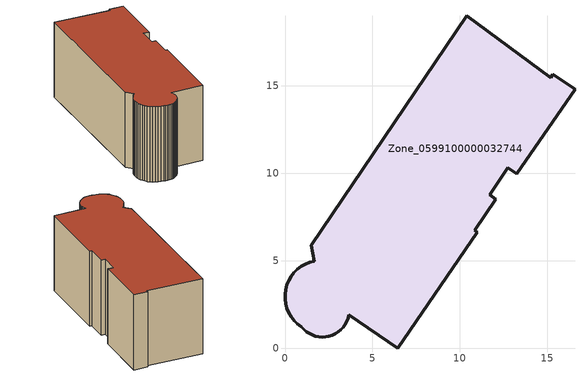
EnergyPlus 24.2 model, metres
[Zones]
Zone_0599100000032744
 floor ground (C_G): 15.3,15.67 16.58,14.82 13.26,9.97 12.74,10.32 11.7,8.79 12.05,8.52 10.84,6.75 11,6.64 6.45,0 3.65,1.92 3.6,1.73 3.54,1.55 3.44,1.37 3.33,1.21 3.2,1.07 3.04,0.94 2.88,0.84 2.7,0.75 2.52,0.69 2.32,0.66 2.13,0.65 1.93,0.66 1.74,0.7 1.55,0.76 1.38,0.85 1.21,0.96 1.06,1.08 0.93,1.23 0.71,1.39 0.52,1.58 0.35,1.8 0.21,2.03 0.11,2.29 0.04,2.55 0,2.82 0,3.09 0.03,3.36 0.1,3.62 0.21,3.88 0.34,4.11 0.51,4.33 0.7,4.52 0.92,4.68 1.16,4.82 1.41,4.92 1.67,4.99 1.49,5.88 10.38,19.02 15.19,15.46 z0
 wall outside (C_F): 0,3.09 0,2.82 0.04,2.55 0.11,2.29 0.21,2.03 0.35,1.8 0.52,1.58 0.71,1.39 0.93,1.23 1.06,1.08 1.21,0.96 1.38,0.85 1.55,0.76 1.74,0.7 1.93,0.66 2.13,0.65 2.32,0.66 2.52,0.69 2.7,0.75 2.88,0.84 3.04,0.94 3.2,1.07 3.33,1.21 3.44,1.37 3.54,1.55 3.6,1.73 3.65,1.92 6.45,0 11,6.64 10.84,6.75 12.05,8.52 11.7,8.79 12.74,10.32 13.26,9.97 16.58,14.82 15.3,15.67 15.19,15.46 10.38,19.02 1.49,5.88 1.67,4.99 1.41,4.92 1.16,4.82 0.92,4.68 0.7,4.52 0.51,4.33 0.34,4.11 0.21,3.88 0.1,3.62 0.03,3.36 0,3.09 z0:8.37
 roof outside (C_R): 15.19,15.46 10.38,19.02 1.49,5.88 1.67,4.99 1.41,4.92 1.16,4.82 0.92,4.68 0.7,4.52 0.51,4.33 0.34,4.11 0.21,3.88 0.1,3.62 0.03,3.36 0,3.09 0,2.82 0.04,2.55 0.11,2.29 0.21,2.03 0.35,1.8 0.52,1.58 0.71,1.39 0.93,1.23 1.06,1.08 1.21,0.96 1.38,0.85 1.55,0.76 1.74,0.7 1.93,0.66 2.13,0.65 2.32,0.66 2.52,0.69 2.7,0.75 2.88,0.84 3.04,0.94 3.2,1.07 3.33,1.21 3.44,1.37 3.54,1.55 3.6,1.73 3.65,1.92 6.45,0 11,6.64 10.84,6.75 12.05,8.52 11.7,8.79 12.74,10.32 13.26,9.97 16.58,14.82 15.3,15.67 z8.37
[BUILDING]
Pand.0599100000032744: North Axis=0; Terrain=City; Loads Convergence Tolerance Value=0.04; Temperature Convergence Tolerance Value=0.4; Solar Distribution=FullExterior; Maximum Number of Warmup Days=25; Minimum Number of Warmup Days=1
[Site:Location]
Rotterdam.The.Hague.AP_ZH_NLD Design_Conditions: Latitude=51.96; Longitude=4.45; Time Zone=1; Elevation=-4.5
[SITE:GROUNDTEMPERATURE:BUILDINGSURFACE]
18, 18, 18, 18, 18, 18, 18, 18, 18, 18, 18, 18
[MATERIAL] Thermal Absorptance=0.9; Solar Absorptance=0.7; Visible Absorptance=0.7
Name | Roughness | Thickness | Conductivity | Density | Specific Heat
G.D.1975-1991 | MediumSmooth | 0.15 | 0.288461 | 540 | 1210
F.D.1975-1991 | Rough | 0.3 | 0.230769 | 1920 | 840
R.D.1975-1991 | MediumRough | 0.2 | 0.153846 | 1500 | 1000
[CONSTRUCTION]
C_G: G.D.1975-1991
C_F: F.D.1975-1991
C_R: R.D.1975-1991
[ZONE]
Zone_0599100000032744: Type=1; Multiplier=1; Ceiling Height=Autocalculate; Volume=Autocalculate; Floor Area=autocalculate; Part of Total Floor Area=Yes
[ZONEINFILTRATION:DESIGNFLOWRATE]
Infil_Zone_0599100000032744: Zone or ZoneList or Space or SpaceList=Zone_0599100000032744; Schedule=AlwaysOn; Design Flow Rate Calculation Method=Flow/Area; Flow Rate per Floor Area=0.0042; Constant Term Coefficient=1; Temperature Term Coefficient=0; Velocity Term Coefficient=0; Velocity Squared Term Coefficient=0
[HVACTEMPLATE:ZONE:IDEALLOADSAIRSYSTEM]
Zone_0599100000032744: Maximum Heating Supply Air Temperature=50; Minimum Cooling Supply Air Temperature=13; Maximum Heating Supply Air Humidity Ratio=0.0156; Minimum Cooling Supply Air Humidity Ratio=0.0077; Heating Limit=NoLimit; Cooling Limit=NoLimit; Dehumidification Control Type=ConstantSensibleHeatRatio; Cooling Sensible Heat Ratio=0.7; Dehumidification Setpoint=60; Humidification Control Type=None; Humidification Setpoint=30; Outdoor Air Method=None; Outdoor Air Flow Rate per Person=0.00944; Outdoor Air Flow Rate per Zone Floor Area=0; Outdoor Air Flow Rate per Zone=0; Demand Controlled Ventilation Type=None; Outdoor Air Economizer Type=NoEconomizer; Heat Recovery Type=None; Sensible Heat Recovery Effectiveness=0.7; Latent Heat Recovery Effectiveness=0.65
[ZONECONTROL:THERMOSTAT]
ThermostatControl_Zone_0599100000032744: Zone or ZoneList=Zone_0599100000032744; Control Type Schedule=DualSetpointControlType; Control 1=Thermostat_Zone_0599100000032744; Temperature Difference Between Cutout And Setpoint=0
[THERMOSTATSETPOINT:DUALSETPOINT]
Thermostat_Zone_0599100000032744: Heating Setpoint Temperature Schedule=HeatingSetpoint_Zone_0599100000032744; Cooling Setpoint Temperature Schedule=CoolingSetpoint_Zone_0599100000032744
[SCHEDULE:COMPACT]
HeatingSetpoint_Zone_0599100000032744: Through: 12/31, For: AllDays, Until: 24:00, 21
CoolingSetpoint_Zone_0599100000032744: Through: 12/31, For: AllDays, Until: 24:00, 24
DualSetpointControlType: Through: 12/31, For: AllDays, Until: 24:00, 4
AlwaysOn: Through: 12/31, For: AllDays, Until: 24:00, 1
